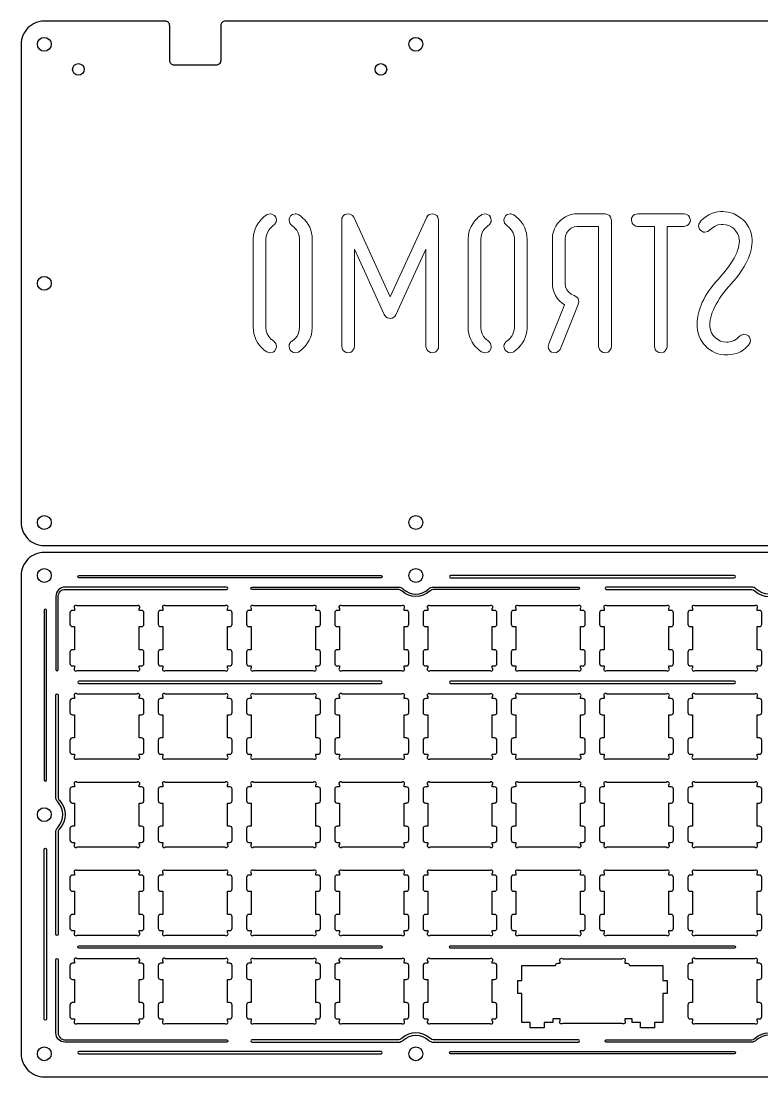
# Model space of a CAD drawing. Header units: inches. Extents: x 21 to 267, y 40 to 268.
# Drawn here: x 20.7 to 180.6, y 39.8 to 267.7 of the extents above; entities that cross this region are included whole.
import ezdxf

# ---------------------------------------------------------------- set-up
doc = ezdxf.new("R2010")
doc.units = ezdxf.units.IN
doc.header["$MEASUREMENT"] = 0
doc.layers.add('CORTEMETAL', color=1, linetype='Continuous')

msp = doc.modelspace()

# ---------------------------------------------------------------- linework, layer by layer
at = {"layer": 'CORTEMETAL'}
for points in [[(52.81, 259.23), (52.81, 266.73, 0.414214), (51.81, 267.73), (25.73, 267.73, 0.414214), (20.73, 262.73), (20.73, 159.48, 0.414214), (25.73, 154.48), (262.33, 154.48, 0.414214), (267.33, 159.48), (267.33, 262.73, 0.414214), (262.33, 267.73), (64.81, 267.73, 0.414214), (63.81, 266.73), (63.81, 259.23, -0.414214), (62.81, 258.23), (53.81, 258.23, -0.414214)], [(20.73, 148.01), (20.73, 44.76, 0.414214), (25.73, 39.76), (262.33, 39.76, 0.414214), (267.33, 44.76), (267.33, 148.01, 0.414214), (262.33, 153.01), (25.73, 153.01, 0.414214)], [(98.43, 147.51), (33.23, 147.51, -1), (33.23, 148.01), (98.43, 148.01, -1)], [(174.63, 148.01), (113.43, 148.01, 1), (113.43, 147.51), (174.63, 147.51, 1)], [(30.23, 145.51, 0.414214), (28.23, 143.51), (28.23, 127.71, 1), (28.73, 127.71), (28.73, 143.51, -0.414214), (30.23, 145.01), (65.08, 145.01, 1), (65.08, 145.51)], [(101.96, 145.01), (70.58, 145.01, -1), (70.58, 145.51), (102.16, 145.51, -0.191401), (103.19, 145.1, 0.39736), (108.68, 145.1, -0.191401), (109.71, 145.51), (141.03, 145.51, -1), (141.03, 145.01), (109.9, 145.01, 0.182676), (108.91, 144.64, -0.377964), (102.96, 144.64, 0.182676)], [(186.1, 145.01), (217.48, 145.01, 1), (217.48, 145.51), (185.91, 145.51, 0.191401), (184.88, 145.1, -0.39736), (179.39, 145.1, 0.191401), (178.36, 145.51), (147.03, 145.51, 1), (147.03, 145.01), (178.16, 145.01, -0.182676), (179.16, 144.64, 0.377964), (185.11, 144.64, -0.182676)], [(46.23, 128.08), (46.23, 128.49), (46.73, 128.49, 0.414214), (47.23, 128.99), (47.23, 131.49, 0.414214), (46.73, 131.99), (46.23, 131.99), (46.23, 136.99), (46.73, 136.99, 0.414214), (47.23, 137.49), (47.23, 139.99, 0.414214), (46.73, 140.49), (46.23, 140.49), (46.23, 140.9, 1), (45.67, 141.46), (32.85, 141.46, 1), (32.28, 140.9), (32.28, 140.49), (31.78, 140.49, 0.414214), (31.28, 139.99), (31.28, 137.49, 0.414214), (31.78, 136.99), (32.28, 136.99), (32.28, 131.99), (31.78, 131.99, 0.414214), (31.28, 131.49), (31.28, 128.99, 0.414214), (31.78, 128.49), (32.28, 128.49), (32.28, 128.08, 1), (32.85, 127.51), (45.67, 127.51, 1)], [(65.28, 128.08), (65.28, 128.49), (65.78, 128.49, 0.414214), (66.28, 128.99), (66.28, 131.49, 0.414214), (65.78, 131.99), (65.28, 131.99), (65.28, 136.99), (65.78, 136.99, 0.414214), (66.28, 137.49), (66.28, 139.99, 0.414214), (65.78, 140.49), (65.28, 140.49), (65.28, 140.9, 1), (64.72, 141.46), (51.9, 141.46, 1), (51.33, 140.9), (51.33, 140.49), (50.83, 140.49, 0.414214), (50.33, 139.99), (50.33, 137.49, 0.414214), (50.83, 136.99), (51.33, 136.99), (51.33, 131.99), (50.83, 131.99, 0.414214), (50.33, 131.49), (50.33, 128.99, 0.414214), (50.83, 128.49), (51.33, 128.49), (51.33, 128.08, 1), (51.9, 127.51), (64.72, 127.51, 1)], [(84.33, 128.08), (84.33, 128.49), (84.83, 128.49, 0.414214), (85.33, 128.99), (85.33, 131.49, 0.414214), (84.83, 131.99), (84.33, 131.99), (84.33, 136.99), (84.83, 136.99, 0.414214), (85.33, 137.49), (85.33, 139.99, 0.414214), (84.83, 140.49), (84.33, 140.49), (84.33, 140.9, 1), (83.77, 141.46), (70.95, 141.46, 1), (70.38, 140.9), (70.38, 140.49), (69.88, 140.49, 0.414214), (69.38, 139.99), (69.38, 137.49, 0.414214), (69.88, 136.99), (70.38, 136.99), (70.38, 131.99), (69.88, 131.99, 0.414214), (69.38, 131.49), (69.38, 128.99, 0.414214), (69.88, 128.49), (70.38, 128.49), (70.38, 128.08, 1), (70.95, 127.51), (83.77, 127.51, 1)], [(103.38, 128.08), (103.38, 128.49), (103.88, 128.49, 0.414214), (104.38, 128.99), (104.38, 131.49, 0.414214), (103.88, 131.99), (103.38, 131.99), (103.38, 136.99), (103.88, 136.99, 0.414214), (104.38, 137.49), (104.38, 139.99, 0.414214), (103.88, 140.49), (103.38, 140.49), (103.38, 140.9, 1), (102.82, 141.46), (90, 141.46, 1), (89.43, 140.9), (89.43, 140.49), (88.93, 140.49, 0.414214), (88.43, 139.99), (88.43, 137.49, 0.414214), (88.93, 136.99), (89.43, 136.99), (89.43, 131.99), (88.93, 131.99, 0.414214), (88.43, 131.49), (88.43, 128.99, 0.414214), (88.93, 128.49), (89.43, 128.49), (89.43, 128.08, 1), (90, 127.51), (102.82, 127.51, 1)], [(122.43, 128.08), (122.43, 128.49), (122.93, 128.49, 0.414214), (123.43, 128.99), (123.43, 131.49, 0.414214), (122.93, 131.99), (122.43, 131.99), (122.43, 136.99), (122.93, 136.99, 0.414214), (123.43, 137.49), (123.43, 139.99, 0.414214), (122.93, 140.49), (122.43, 140.49), (122.43, 140.9, 1), (121.87, 141.46), (109.05, 141.46, 1), (108.48, 140.9), (108.48, 140.49), (107.98, 140.49, 0.414214), (107.48, 139.99), (107.48, 137.49, 0.414214), (107.98, 136.99), (108.48, 136.99), (108.48, 131.99), (107.98, 131.99, 0.414214), (107.48, 131.49), (107.48, 128.99, 0.414214), (107.98, 128.49), (108.48, 128.49), (108.48, 128.08, 1), (109.05, 127.51), (121.87, 127.51, 1)], [(141.48, 128.08), (141.48, 128.49), (141.98, 128.49, 0.414214), (142.48, 128.99), (142.48, 131.49, 0.414214), (141.98, 131.99), (141.48, 131.99), (141.48, 136.99), (141.98, 136.99, 0.414214), (142.48, 137.49), (142.48, 139.99, 0.414214), (141.98, 140.49), (141.48, 140.49), (141.48, 140.9, 1), (140.92, 141.46), (128.1, 141.46, 1), (127.53, 140.9), (127.53, 140.49), (127.03, 140.49, 0.414214), (126.53, 139.99), (126.53, 137.49, 0.414214), (127.03, 136.99), (127.53, 136.99), (127.53, 131.99), (127.03, 131.99, 0.414214), (126.53, 131.49), (126.53, 128.99, 0.414214), (127.03, 128.49), (127.53, 128.49), (127.53, 128.08, 1), (128.1, 127.51), (140.92, 127.51, 1)], [(160.53, 128.08), (160.53, 128.49), (161.03, 128.49, 0.414214), (161.53, 128.99), (161.53, 131.49, 0.414214), (161.03, 131.99), (160.53, 131.99), (160.53, 136.99), (161.03, 136.99, 0.414214), (161.53, 137.49), (161.53, 139.99, 0.414214), (161.03, 140.49), (160.53, 140.49), (160.53, 140.9, 1), (159.97, 141.46), (147.15, 141.46, 1), (146.58, 140.9), (146.58, 140.49), (146.08, 140.49, 0.414214), (145.58, 139.99), (145.58, 137.49, 0.414214), (146.08, 136.99), (146.58, 136.99), (146.58, 131.99), (146.08, 131.99, 0.414214), (145.58, 131.49), (145.58, 128.99, 0.414214), (146.08, 128.49), (146.58, 128.49), (146.58, 128.08, 1), (147.15, 127.51), (159.97, 127.51, 1)], [(179.58, 128.08), (179.58, 128.49), (180.08, 128.49, 0.414214), (180.58, 128.99), (180.58, 131.49, 0.414214), (180.08, 131.99), (179.58, 131.99), (179.58, 136.99), (180.08, 136.99, 0.414214), (180.58, 137.49), (180.58, 139.99, 0.414214), (180.08, 140.49), (179.58, 140.49), (179.58, 140.9, 1), (179.02, 141.46), (166.2, 141.46, 1), (165.63, 140.9), (165.63, 140.49), (165.13, 140.49, 0.414214), (164.63, 139.99), (164.63, 137.49, 0.414214), (165.13, 136.99), (165.63, 136.99), (165.63, 131.99), (165.13, 131.99, 0.414214), (164.63, 131.49), (164.63, 128.99, 0.414214), (165.13, 128.49), (165.63, 128.49), (165.63, 128.08, 1), (166.2, 127.51), (179.02, 127.51, 1)], [(25.73, 140.51), (25.73, 103.89, 1), (26.23, 103.89), (26.23, 140.51, 1)], [(98.43, 125.21), (33.23, 125.21, 1), (33.23, 124.71), (98.43, 124.71, 1)], [(174.63, 125.21), (113.43, 125.21, 1), (113.43, 124.71), (174.63, 124.71, 1)], [(28.23, 122.21, -1), (28.73, 122.21), (28.73, 100.16, 0.191401), (29, 99.47, -0.39736), (29, 93.3, 0.191401), (28.73, 92.61), (28.73, 70.56, -1), (28.23, 70.56), (28.23, 92.61, -0.191401), (28.64, 93.64, 0.39736), (28.64, 99.13, -0.191401), (28.23, 100.16)], [(46.23, 109.03), (46.23, 109.44), (46.73, 109.44, 0.414214), (47.23, 109.94), (47.23, 112.44, 0.414214), (46.73, 112.94), (46.23, 112.94), (46.23, 117.94), (46.73, 117.94, 0.414214), (47.23, 118.44), (47.23, 120.94, 0.414214), (46.73, 121.44), (46.23, 121.44), (46.23, 121.85, 1), (45.67, 122.41), (32.85, 122.41, 1), (32.28, 121.85), (32.28, 121.44), (31.78, 121.44, 0.414214), (31.28, 120.94), (31.28, 118.44, 0.414214), (31.78, 117.94), (32.28, 117.94), (32.28, 112.94), (31.78, 112.94, 0.414214), (31.28, 112.44), (31.28, 109.94, 0.414214), (31.78, 109.44), (32.28, 109.44), (32.28, 109.03, 1), (32.85, 108.46), (45.67, 108.46, 1)], [(65.28, 109.03), (65.28, 109.44), (65.78, 109.44, 0.414214), (66.28, 109.94), (66.28, 112.44, 0.414214), (65.78, 112.94), (65.28, 112.94), (65.28, 117.94), (65.78, 117.94, 0.414214), (66.28, 118.44), (66.28, 120.94, 0.414214), (65.78, 121.44), (65.28, 121.44), (65.28, 121.85, 1), (64.72, 122.41), (51.9, 122.41, 1), (51.33, 121.85), (51.33, 121.44), (50.83, 121.44, 0.414214), (50.33, 120.94), (50.33, 118.44, 0.414214), (50.83, 117.94), (51.33, 117.94), (51.33, 112.94), (50.83, 112.94, 0.414214), (50.33, 112.44), (50.33, 109.94, 0.414214), (50.83, 109.44), (51.33, 109.44), (51.33, 109.03, 1), (51.9, 108.46), (64.72, 108.46, 1)], [(84.33, 109.03), (84.33, 109.44), (84.83, 109.44, 0.414214), (85.33, 109.94), (85.33, 112.44, 0.414214), (84.83, 112.94), (84.33, 112.94), (84.33, 117.94), (84.83, 117.94, 0.414214), (85.33, 118.44), (85.33, 120.94, 0.414214), (84.83, 121.44), (84.33, 121.44), (84.33, 121.85, 1), (83.77, 122.41), (70.95, 122.41, 1), (70.38, 121.85), (70.38, 121.44), (69.88, 121.44, 0.414214), (69.38, 120.94), (69.38, 118.44, 0.414214), (69.88, 117.94), (70.38, 117.94), (70.38, 112.94), (69.88, 112.94, 0.414214), (69.38, 112.44), (69.38, 109.94, 0.414214), (69.88, 109.44), (70.38, 109.44), (70.38, 109.03, 1), (70.95, 108.46), (83.77, 108.46, 1)], [(103.38, 109.03), (103.38, 109.44), (103.88, 109.44, 0.414214), (104.38, 109.94), (104.38, 112.44, 0.414214), (103.88, 112.94), (103.38, 112.94), (103.38, 117.94), (103.88, 117.94, 0.414214), (104.38, 118.44), (104.38, 120.94, 0.414214), (103.88, 121.44), (103.38, 121.44), (103.38, 121.85, 1), (102.82, 122.41), (90, 122.41, 1), (89.43, 121.85), (89.43, 121.44), (88.93, 121.44, 0.414214), (88.43, 120.94), (88.43, 118.44, 0.414214), (88.93, 117.94), (89.43, 117.94), (89.43, 112.94), (88.93, 112.94, 0.414214), (88.43, 112.44), (88.43, 109.94, 0.414214), (88.93, 109.44), (89.43, 109.44), (89.43, 109.03, 1), (90, 108.46), (102.82, 108.46, 1)], [(122.43, 109.03), (122.43, 109.44), (122.93, 109.44, 0.414214), (123.43, 109.94), (123.43, 112.44, 0.414214), (122.93, 112.94), (122.43, 112.94), (122.43, 117.94), (122.93, 117.94, 0.414214), (123.43, 118.44), (123.43, 120.94, 0.414214), (122.93, 121.44), (122.43, 121.44), (122.43, 121.85, 1), (121.87, 122.41), (109.05, 122.41, 1), (108.48, 121.85), (108.48, 121.44), (107.98, 121.44, 0.414214), (107.48, 120.94), (107.48, 118.44, 0.414214), (107.98, 117.94), (108.48, 117.94), (108.48, 112.94), (107.98, 112.94, 0.414214), (107.48, 112.44), (107.48, 109.94, 0.414214), (107.98, 109.44), (108.48, 109.44), (108.48, 109.03, 1), (109.05, 108.46), (121.87, 108.46, 1)], [(141.48, 109.03), (141.48, 109.44), (141.98, 109.44, 0.414214), (142.48, 109.94), (142.48, 112.44, 0.414214), (141.98, 112.94), (141.48, 112.94), (141.48, 117.94), (141.98, 117.94, 0.414214), (142.48, 118.44), (142.48, 120.94, 0.414214), (141.98, 121.44), (141.48, 121.44), (141.48, 121.85, 1), (140.92, 122.41), (128.1, 122.41, 1), (127.53, 121.85), (127.53, 121.44), (127.03, 121.44, 0.414214), (126.53, 120.94), (126.53, 118.44, 0.414214), (127.03, 117.94), (127.53, 117.94), (127.53, 112.94), (127.03, 112.94, 0.414214), (126.53, 112.44), (126.53, 109.94, 0.414214), (127.03, 109.44), (127.53, 109.44), (127.53, 109.03, 1), (128.1, 108.46), (140.92, 108.46, 1)], [(160.53, 109.03), (160.53, 109.44), (161.03, 109.44, 0.414214), (161.53, 109.94), (161.53, 112.44, 0.414214), (161.03, 112.94), (160.53, 112.94), (160.53, 117.94), (161.03, 117.94, 0.414214), (161.53, 118.44), (161.53, 120.94, 0.414214), (161.03, 121.44), (160.53, 121.44), (160.53, 121.85, 1), (159.97, 122.41), (147.15, 122.41, 1), (146.58, 121.85), (146.58, 121.44), (146.08, 121.44, 0.414214), (145.58, 120.94), (145.58, 118.44, 0.414214), (146.08, 117.94), (146.58, 117.94), (146.58, 112.94), (146.08, 112.94, 0.414214), (145.58, 112.44), (145.58, 109.94, 0.414214), (146.08, 109.44), (146.58, 109.44), (146.58, 109.03, 1), (147.15, 108.46), (159.97, 108.46, 1)], [(179.58, 109.03), (179.58, 109.44), (180.08, 109.44, 0.414214), (180.58, 109.94), (180.58, 112.44, 0.414214), (180.08, 112.94), (179.58, 112.94), (179.58, 117.94), (180.08, 117.94, 0.414214), (180.58, 118.44), (180.58, 120.94, 0.414214), (180.08, 121.44), (179.58, 121.44), (179.58, 121.85, 1), (179.02, 122.41), (166.2, 122.41, 1), (165.63, 121.85), (165.63, 121.44), (165.13, 121.44, 0.414214), (164.63, 120.94), (164.63, 118.44, 0.414214), (165.13, 117.94), (165.63, 117.94), (165.63, 112.94), (165.13, 112.94, 0.414214), (164.63, 112.44), (164.63, 109.94, 0.414214), (165.13, 109.44), (165.63, 109.44), (165.63, 109.03, 1), (166.2, 108.46), (179.02, 108.46, 1)], [(46.23, 89.98), (46.23, 90.39), (46.73, 90.39, 0.414214), (47.23, 90.89), (47.23, 93.39, 0.414214), (46.73, 93.89), (46.23, 93.89), (46.23, 98.89), (46.73, 98.89, 0.414214), (47.23, 99.39), (47.23, 101.89, 0.414214), (46.73, 102.39), (46.23, 102.39), (46.23, 102.8, 1), (45.67, 103.36), (32.85, 103.36, 1), (32.28, 102.8), (32.28, 102.39), (31.78, 102.39, 0.414214), (31.28, 101.89), (31.28, 99.39, 0.414214), (31.78, 98.89), (32.28, 98.89), (32.28, 93.89), (31.78, 93.89, 0.414214), (31.28, 93.39), (31.28, 90.89, 0.414214), (31.78, 90.39), (32.28, 90.39), (32.28, 89.98, 1), (32.85, 89.41), (45.67, 89.41, 1)], [(65.28, 89.98), (65.28, 90.39), (65.78, 90.39, 0.414214), (66.28, 90.89), (66.28, 93.39, 0.414214), (65.78, 93.89), (65.28, 93.89), (65.28, 98.89), (65.78, 98.89, 0.414214), (66.28, 99.39), (66.28, 101.89, 0.414214), (65.78, 102.39), (65.28, 102.39), (65.28, 102.8, 1), (64.72, 103.36), (51.9, 103.36, 1), (51.33, 102.8), (51.33, 102.39), (50.83, 102.39, 0.414214), (50.33, 101.89), (50.33, 99.39, 0.414214), (50.83, 98.89), (51.33, 98.89), (51.33, 93.89), (50.83, 93.89, 0.414214), (50.33, 93.39), (50.33, 90.89, 0.414214), (50.83, 90.39), (51.33, 90.39), (51.33, 89.98, 1), (51.9, 89.41), (64.72, 89.41, 1)], [(84.33, 89.98), (84.33, 90.39), (84.83, 90.39, 0.414214), (85.33, 90.89), (85.33, 93.39, 0.414214), (84.83, 93.89), (84.33, 93.89), (84.33, 98.89), (84.83, 98.89, 0.414214), (85.33, 99.39), (85.33, 101.89, 0.414214), (84.83, 102.39), (84.33, 102.39), (84.33, 102.8, 1), (83.77, 103.36), (70.95, 103.36, 1), (70.38, 102.8), (70.38, 102.39), (69.88, 102.39, 0.414214), (69.38, 101.89), (69.38, 99.39, 0.414214), (69.88, 98.89), (70.38, 98.89), (70.38, 93.89), (69.88, 93.89, 0.414214), (69.38, 93.39), (69.38, 90.89, 0.414214), (69.88, 90.39), (70.38, 90.39), (70.38, 89.98, 1), (70.95, 89.41), (83.77, 89.41, 1)], [(103.38, 89.98), (103.38, 90.39), (103.88, 90.39, 0.414214), (104.38, 90.89), (104.38, 93.39, 0.414214), (103.88, 93.89), (103.38, 93.89), (103.38, 98.89), (103.88, 98.89, 0.414214), (104.38, 99.39), (104.38, 101.89, 0.414214), (103.88, 102.39), (103.38, 102.39), (103.38, 102.8, 1), (102.82, 103.36), (90, 103.36, 1), (89.43, 102.8), (89.43, 102.39), (88.93, 102.39, 0.414214), (88.43, 101.89), (88.43, 99.39, 0.414214), (88.93, 98.89), (89.43, 98.89), (89.43, 93.89), (88.93, 93.89, 0.414214), (88.43, 93.39), (88.43, 90.89, 0.414214), (88.93, 90.39), (89.43, 90.39), (89.43, 89.98, 1), (90, 89.41), (102.82, 89.41, 1)], [(122.43, 89.98), (122.43, 90.39), (122.93, 90.39, 0.414214), (123.43, 90.89), (123.43, 93.39, 0.414214), (122.93, 93.89), (122.43, 93.89), (122.43, 98.89), (122.93, 98.89, 0.414214), (123.43, 99.39), (123.43, 101.89, 0.414214), (122.93, 102.39), (122.43, 102.39), (122.43, 102.8, 1), (121.87, 103.36), (109.05, 103.36, 1), (108.48, 102.8), (108.48, 102.39), (107.98, 102.39, 0.414214), (107.48, 101.89), (107.48, 99.39, 0.414214), (107.98, 98.89), (108.48, 98.89), (108.48, 93.89), (107.98, 93.89, 0.414214), (107.48, 93.39), (107.48, 90.89, 0.414214), (107.98, 90.39), (108.48, 90.39), (108.48, 89.98, 1), (109.05, 89.41), (121.87, 89.41, 1)], [(141.48, 89.98), (141.48, 90.39), (141.98, 90.39, 0.414214), (142.48, 90.89), (142.48, 93.39, 0.414214), (141.98, 93.89), (141.48, 93.89), (141.48, 98.89), (141.98, 98.89, 0.414214), (142.48, 99.39), (142.48, 101.89, 0.414214), (141.98, 102.39), (141.48, 102.39), (141.48, 102.8, 1), (140.92, 103.36), (128.1, 103.36, 1), (127.53, 102.8), (127.53, 102.39), (127.03, 102.39, 0.414214), (126.53, 101.89), (126.53, 99.39, 0.414214), (127.03, 98.89), (127.53, 98.89), (127.53, 93.89), (127.03, 93.89, 0.414214), (126.53, 93.39), (126.53, 90.89, 0.414214), (127.03, 90.39), (127.53, 90.39), (127.53, 89.98, 1), (128.1, 89.41), (140.92, 89.41, 1)], [(160.53, 89.98), (160.53, 90.39), (161.03, 90.39, 0.414214), (161.53, 90.89), (161.53, 93.39, 0.414214), (161.03, 93.89), (160.53, 93.89), (160.53, 98.89), (161.03, 98.89, 0.414214), (161.53, 99.39), (161.53, 101.89, 0.414214), (161.03, 102.39), (160.53, 102.39), (160.53, 102.8, 1), (159.97, 103.36), (147.15, 103.36, 1), (146.58, 102.8), (146.58, 102.39), (146.08, 102.39, 0.414214), (145.58, 101.89), (145.58, 99.39, 0.414214), (146.08, 98.89), (146.58, 98.89), (146.58, 93.89), (146.08, 93.89, 0.414214), (145.58, 93.39), (145.58, 90.89, 0.414214), (146.08, 90.39), (146.58, 90.39), (146.58, 89.98, 1), (147.15, 89.41), (159.97, 89.41, 1)], [(179.58, 89.98), (179.58, 90.39), (180.08, 90.39, 0.414214), (180.58, 90.89), (180.58, 93.39, 0.414214), (180.08, 93.89), (179.58, 93.89), (179.58, 98.89), (180.08, 98.89, 0.414214), (180.58, 99.39), (180.58, 101.89, 0.414214), (180.08, 102.39), (179.58, 102.39), (179.58, 102.8, 1), (179.02, 103.36), (166.2, 103.36, 1), (165.63, 102.8), (165.63, 102.39), (165.13, 102.39, 0.414214), (164.63, 101.89), (164.63, 99.39, 0.414214), (165.13, 98.89), (165.63, 98.89), (165.63, 93.89), (165.13, 93.89, 0.414214), (164.63, 93.39), (164.63, 90.89, 0.414214), (165.13, 90.39), (165.63, 90.39), (165.63, 89.98, 1), (166.2, 89.41), (179.02, 89.41, 1)], [(25.73, 52.26), (25.73, 88.89, -1), (26.23, 88.89), (26.23, 52.26, -1)], [(46.23, 70.93), (46.23, 71.34), (46.73, 71.34, 0.414214), (47.23, 71.84), (47.23, 74.34, 0.414214), (46.73, 74.84), (46.23, 74.84), (46.23, 79.84), (46.73, 79.84, 0.414214), (47.23, 80.34), (47.23, 82.84, 0.414214), (46.73, 83.34), (46.23, 83.34), (46.23, 83.75, 1), (45.67, 84.31), (32.85, 84.31, 1), (32.28, 83.75), (32.28, 83.34), (31.78, 83.34, 0.414214), (31.28, 82.84), (31.28, 80.34, 0.414214), (31.78, 79.84), (32.28, 79.84), (32.28, 74.84), (31.78, 74.84, 0.414214), (31.28, 74.34), (31.28, 71.84, 0.414214), (31.78, 71.34), (32.28, 71.34), (32.28, 70.93, 1), (32.85, 70.36), (45.67, 70.36, 1)], [(65.28, 70.93), (65.28, 71.34), (65.78, 71.34, 0.414214), (66.28, 71.84), (66.28, 74.34, 0.414214), (65.78, 74.84), (65.28, 74.84), (65.28, 79.84), (65.78, 79.84, 0.414214), (66.28, 80.34), (66.28, 82.84, 0.414214), (65.78, 83.34), (65.28, 83.34), (65.28, 83.75, 1), (64.72, 84.31), (51.9, 84.31, 1), (51.33, 83.75), (51.33, 83.34), (50.83, 83.34, 0.414214), (50.33, 82.84), (50.33, 80.34, 0.414214), (50.83, 79.84), (51.33, 79.84), (51.33, 74.84), (50.83, 74.84, 0.414214), (50.33, 74.34), (50.33, 71.84, 0.414214), (50.83, 71.34), (51.33, 71.34), (51.33, 70.93, 1), (51.9, 70.36), (64.72, 70.36, 1)], [(84.33, 70.93), (84.33, 71.34), (84.83, 71.34, 0.414214), (85.33, 71.84), (85.33, 74.34, 0.414214), (84.83, 74.84), (84.33, 74.84), (84.33, 79.84), (84.83, 79.84, 0.414214), (85.33, 80.34), (85.33, 82.84, 0.414214), (84.83, 83.34), (84.33, 83.34), (84.33, 83.75, 1), (83.77, 84.31), (70.95, 84.31, 1), (70.38, 83.75), (70.38, 83.34), (69.88, 83.34, 0.414214), (69.38, 82.84), (69.38, 80.34, 0.414214), (69.88, 79.84), (70.38, 79.84), (70.38, 74.84), (69.88, 74.84, 0.414214), (69.38, 74.34), (69.38, 71.84, 0.414214), (69.88, 71.34), (70.38, 71.34), (70.38, 70.93, 1), (70.95, 70.36), (83.77, 70.36, 1)], [(103.38, 70.93), (103.38, 71.34), (103.88, 71.34, 0.414214), (104.38, 71.84), (104.38, 74.34, 0.414214), (103.88, 74.84), (103.38, 74.84), (103.38, 79.84), (103.88, 79.84, 0.414214), (104.38, 80.34), (104.38, 82.84, 0.414214), (103.88, 83.34), (103.38, 83.34), (103.38, 83.75, 1), (102.82, 84.31), (90, 84.31, 1), (89.43, 83.75), (89.43, 83.34), (88.93, 83.34, 0.414214), (88.43, 82.84), (88.43, 80.34, 0.414214), (88.93, 79.84), (89.43, 79.84), (89.43, 74.84), (88.93, 74.84, 0.414214), (88.43, 74.34), (88.43, 71.84, 0.414214), (88.93, 71.34), (89.43, 71.34), (89.43, 70.93, 1), (90, 70.36), (102.82, 70.36, 1)], [(122.43, 70.93), (122.43, 71.34), (122.93, 71.34, 0.414214), (123.43, 71.84), (123.43, 74.34, 0.414214), (122.93, 74.84), (122.43, 74.84), (122.43, 79.84), (122.93, 79.84, 0.414214), (123.43, 80.34), (123.43, 82.84, 0.414214), (122.93, 83.34), (122.43, 83.34), (122.43, 83.75, 1), (121.87, 84.31), (109.05, 84.31, 1), (108.48, 83.75), (108.48, 83.34), (107.98, 83.34, 0.414214), (107.48, 82.84), (107.48, 80.34, 0.414214), (107.98, 79.84), (108.48, 79.84), (108.48, 74.84), (107.98, 74.84, 0.414214), (107.48, 74.34), (107.48, 71.84, 0.414214), (107.98, 71.34), (108.48, 71.34), (108.48, 70.93, 1), (109.05, 70.36), (121.87, 70.36, 1)], [(141.48, 70.93), (141.48, 71.34), (141.98, 71.34, 0.414214), (142.48, 71.84), (142.48, 74.34, 0.414214), (141.98, 74.84), (141.48, 74.84), (141.48, 79.84), (141.98, 79.84, 0.414214), (142.48, 80.34), (142.48, 82.84, 0.414214), (141.98, 83.34), (141.48, 83.34), (141.48, 83.75, 1), (140.92, 84.31), (128.1, 84.31, 1), (127.53, 83.75), (127.53, 83.34), (127.03, 83.34, 0.414214), (126.53, 82.84), (126.53, 80.34, 0.414214), (127.03, 79.84), (127.53, 79.84), (127.53, 74.84), (127.03, 74.84, 0.414214), (126.53, 74.34), (126.53, 71.84, 0.414214), (127.03, 71.34), (127.53, 71.34), (127.53, 70.93, 1), (128.1, 70.36), (140.92, 70.36, 1)], [(160.53, 70.93), (160.53, 71.34), (161.03, 71.34, 0.414214), (161.53, 71.84), (161.53, 74.34, 0.414214), (161.03, 74.84), (160.53, 74.84), (160.53, 79.84), (161.03, 79.84, 0.414214), (161.53, 80.34), (161.53, 82.84, 0.414214), (161.03, 83.34), (160.53, 83.34), (160.53, 83.75, 1), (159.97, 84.31), (147.15, 84.31, 1), (146.58, 83.75), (146.58, 83.34), (146.08, 83.34, 0.414214), (145.58, 82.84), (145.58, 80.34, 0.414214), (146.08, 79.84), (146.58, 79.84), (146.58, 74.84), (146.08, 74.84, 0.414214), (145.58, 74.34), (145.58, 71.84, 0.414214), (146.08, 71.34), (146.58, 71.34), (146.58, 70.93, 1), (147.15, 70.36), (159.97, 70.36, 1)], [(179.58, 70.93), (179.58, 71.34), (180.08, 71.34, 0.414214), (180.58, 71.84), (180.58, 74.34, 0.414214), (180.08, 74.84), (179.58, 74.84), (179.58, 79.84), (180.08, 79.84, 0.414214), (180.58, 80.34), (180.58, 82.84, 0.414214), (180.08, 83.34), (179.58, 83.34), (179.58, 83.75, 1), (179.02, 84.31), (166.2, 84.31, 1), (165.63, 83.75), (165.63, 83.34), (165.13, 83.34, 0.414214), (164.63, 82.84), (164.63, 80.34, 0.414214), (165.13, 79.84), (165.63, 79.84), (165.63, 74.84), (165.13, 74.84, 0.414214), (164.63, 74.34), (164.63, 71.84, 0.414214), (165.13, 71.34), (165.63, 71.34), (165.63, 70.93, 1), (166.2, 70.36), (179.02, 70.36, 1)], [(98.43, 67.56), (33.23, 67.56, -1), (33.23, 68.06), (98.43, 68.06, -1)], [(174.63, 67.56), (113.43, 67.56, -1), (113.43, 68.06), (174.63, 68.06, -1)], [(30.23, 47.26, -0.414214), (28.23, 49.26), (28.23, 65.06, -1), (28.73, 65.06), (28.73, 49.26, 0.414214), (30.23, 47.76), (65.08, 47.76, -1), (65.08, 47.26)], [(46.23, 51.88), (46.23, 52.29), (46.73, 52.29, 0.414214), (47.23, 52.79), (47.23, 55.29, 0.414214), (46.73, 55.79), (46.23, 55.79), (46.23, 60.79), (46.73, 60.79, 0.414214), (47.23, 61.29), (47.23, 63.79, 0.414214), (46.73, 64.29), (46.23, 64.29), (46.23, 64.7, 1), (45.67, 65.26), (32.85, 65.26, 1), (32.28, 64.7), (32.28, 64.29), (31.78, 64.29, 0.414214), (31.28, 63.79), (31.28, 61.29, 0.414214), (31.78, 60.79), (32.28, 60.79), (32.28, 55.79), (31.78, 55.79, 0.414214), (31.28, 55.29), (31.28, 52.79, 0.414214), (31.78, 52.29), (32.28, 52.29), (32.28, 51.88, 1), (32.85, 51.31), (45.67, 51.31, 1)], [(65.28, 51.88), (65.28, 52.29), (65.78, 52.29, 0.414214), (66.28, 52.79), (66.28, 55.29, 0.414214), (65.78, 55.79), (65.28, 55.79), (65.28, 60.79), (65.78, 60.79, 0.414214), (66.28, 61.29), (66.28, 63.79, 0.414214), (65.78, 64.29), (65.28, 64.29), (65.28, 64.7, 1), (64.72, 65.26), (51.9, 65.26, 1), (51.33, 64.7), (51.33, 64.29), (50.83, 64.29, 0.414214), (50.33, 63.79), (50.33, 61.29, 0.414214), (50.83, 60.79), (51.33, 60.79), (51.33, 55.79), (50.83, 55.79, 0.414214), (50.33, 55.29), (50.33, 52.79, 0.414214), (50.83, 52.29), (51.33, 52.29), (51.33, 51.88, 1), (51.9, 51.31), (64.72, 51.31, 1)], [(84.33, 51.88), (84.33, 52.29), (84.83, 52.29, 0.414214), (85.33, 52.79), (85.33, 55.29, 0.414214), (84.83, 55.79), (84.33, 55.79), (84.33, 60.79), (84.83, 60.79, 0.414214), (85.33, 61.29), (85.33, 63.79, 0.414214), (84.83, 64.29), (84.33, 64.29), (84.33, 64.7, 1), (83.77, 65.26), (70.95, 65.26, 1), (70.38, 64.7), (70.38, 64.29), (69.88, 64.29, 0.414214), (69.38, 63.79), (69.38, 61.29, 0.414214), (69.88, 60.79), (70.38, 60.79), (70.38, 55.79), (69.88, 55.79, 0.414214), (69.38, 55.29), (69.38, 52.79, 0.414214), (69.88, 52.29), (70.38, 52.29), (70.38, 51.88, 1), (70.95, 51.31), (83.77, 51.31, 1)], [(103.38, 51.88), (103.38, 52.29), (103.88, 52.29, 0.414214), (104.38, 52.79), (104.38, 55.29, 0.414214), (103.88, 55.79), (103.38, 55.79), (103.38, 60.79), (103.88, 60.79, 0.414214), (104.38, 61.29), (104.38, 63.79, 0.414214), (103.88, 64.29), (103.38, 64.29), (103.38, 64.7, 1), (102.82, 65.26), (90, 65.26, 1), (89.43, 64.7), (89.43, 64.29), (88.93, 64.29, 0.414214), (88.43, 63.79), (88.43, 61.29, 0.414214), (88.93, 60.79), (89.43, 60.79), (89.43, 55.79), (88.93, 55.79, 0.414214), (88.43, 55.29), (88.43, 52.79, 0.414214), (88.93, 52.29), (89.43, 52.29), (89.43, 51.88, 1), (90, 51.31), (102.82, 51.31, 1)], [(122.43, 51.88), (122.43, 52.29), (122.93, 52.29, 0.414214), (123.43, 52.79), (123.43, 55.29, 0.414214), (122.93, 55.79), (122.43, 55.79), (122.43, 60.79), (122.93, 60.79, 0.414214), (123.43, 61.29), (123.43, 63.79, 0.414214), (122.93, 64.29), (122.43, 64.29), (122.43, 64.7, 1), (121.87, 65.26), (109.05, 65.26, 1), (108.48, 64.7), (108.48, 64.29), (107.98, 64.29, 0.414214), (107.48, 63.79), (107.48, 61.29, 0.414214), (107.98, 60.79), (108.48, 60.79), (108.48, 55.79), (107.98, 55.79, 0.414214), (107.48, 55.29), (107.48, 52.79, 0.414214), (107.98, 52.29), (108.48, 52.29), (108.48, 51.88, 1), (109.05, 51.31), (121.87, 51.31, 1)], [(179.58, 51.88), (179.58, 52.29), (180.08, 52.29, 0.414214), (180.58, 52.79), (180.58, 55.29, 0.414214), (180.08, 55.79), (179.58, 55.79), (179.58, 60.79), (180.08, 60.79, 0.414214), (180.58, 61.29), (180.58, 63.79, 0.414214), (180.08, 64.29), (179.58, 64.29), (179.58, 64.7, 1), (179.02, 65.26), (166.2, 65.26, 1), (165.63, 64.7), (165.63, 64.29), (165.13, 64.29, 0.414214), (164.63, 63.79), (164.63, 61.29, 0.414214), (165.13, 60.79), (165.63, 60.79), (165.63, 55.79), (165.13, 55.79, 0.414214), (164.63, 55.29), (164.63, 52.79, 0.414214), (165.13, 52.29), (165.63, 52.29), (165.63, 51.88, 1), (166.2, 51.31), (179.02, 51.31, 1)], [(101.96, 47.76), (70.58, 47.76, 1), (70.58, 47.26), (102.16, 47.26, 0.191401), (103.19, 47.67, -0.39736), (108.68, 47.67, 0.191401), (109.71, 47.26), (141.03, 47.26, 1), (141.03, 47.76), (109.9, 47.76, -0.182676), (108.91, 48.14, 0.377964), (102.96, 48.14, -0.182676)], [(186.1, 47.76), (217.48, 47.76, -1), (217.48, 47.26), (185.91, 47.26, -0.191401), (184.88, 47.67, 0.39736), (179.39, 47.67, -0.191401), (178.36, 47.26), (147.03, 47.26, -1), (147.03, 47.76), (178.16, 47.76, 0.182676), (179.16, 48.14, -0.377964), (185.11, 48.14, 0.182676)], [(98.43, 45.26), (33.23, 45.26, 1), (33.23, 44.76), (98.43, 44.76, 1)], [(174.63, 44.76), (113.43, 44.76, -1), (113.43, 45.26), (174.63, 45.26, -1)]]:
    msp.add_lwpolyline(points, format="xyb", close=True, dxfattribs=at)
at = {"layer": 'CORTEMETAL', "lineweight": 0}
for points in [[(74.47, 226.11), (74.85, 226.07), (75.42, 225.73), (75.67, 225.39), (75.83, 224.75), (75.78, 224.36), (75.42, 223.8), (75.06, 223.52), (74.62, 223.13), (74.54, 223.04), (74.1, 222.49), (73.8, 221.9), (73.62, 221.26), (73.56, 220.56), (73.56, 201.66), (73.56, 201.54), (73.65, 200.85), (73.85, 200.22), (74.17, 199.63), (74.62, 199.09), (74.69, 199.03), (75.24, 198.59), (75.42, 198.43), (75.67, 198.11), (75.83, 197.45), (75.78, 197.08), (75.42, 196.5), (75.12, 196.26), (74.47, 196.09), (74.39, 196.09), (73.74, 196.29), (73.22, 196.68), (72.69, 197.16), (72.53, 197.32), (72.08, 197.86), (71.7, 198.42), (71.38, 199.01), (71.14, 199.63), (70.97, 200.28), (70.86, 200.96), (70.83, 201.66), (70.83, 220.56), (70.84, 220.79), (70.89, 221.49), (71.02, 222.16), (71.21, 222.8), (71.48, 223.4), (71.82, 223.99), (72.22, 224.54), (72.69, 225.06), (73.1, 225.44), (73.65, 225.86), (73.8, 225.96)], [(79.92, 226.14), (80.09, 226.13), (80.72, 225.89), (81.17, 225.55), (81.69, 225.06), (81.86, 224.9), (82.31, 224.37), (82.69, 223.8), (83.01, 223.22), (83.24, 222.6), (83.42, 221.95), (83.52, 221.27), (83.56, 220.56), (83.56, 201.66), (83.56, 201.43), (83.5, 200.74), (83.37, 200.06), (83.18, 199.43), (82.91, 198.82), (82.57, 198.23), (82.17, 197.68), (81.69, 197.16), (81.23, 196.74), (80.67, 196.32), (80.59, 196.27), (79.92, 196.12), (79.55, 196.17), (78.96, 196.52), (78.73, 196.83), (78.55, 197.48), (78.61, 197.88), (78.96, 198.46), (79.18, 198.62), (79.22, 198.65), (79.76, 199.09), (79.86, 199.19), (80.28, 199.73), (80.59, 200.33), (80.77, 200.97), (80.84, 201.66), (80.84, 220.56), (80.83, 220.69), (80.75, 221.38), (80.54, 222.01), (80.21, 222.6), (79.76, 223.13), (79.72, 223.17), (79.18, 223.61), (78.95, 223.81), (78.72, 224.11), (78.55, 224.77), (78.61, 225.14), (78.95, 225.73), (79.27, 225.97)], [(91.28, 226.14), (91.65, 226.08), (92.25, 225.74), (92.52, 225.39), (100.35, 208.19), (108.27, 225.43), (108.5, 225.73), (108.82, 225.97), (109.48, 226.14), (109.86, 226.08), (110.43, 225.73), (110.67, 225.41), (110.84, 224.77), (110.84, 197.48), (110.79, 197.09), (110.43, 196.52), (110.12, 196.28), (109.48, 196.12), (109.07, 196.17), (108.5, 196.52), (108.27, 196.82), (108.11, 197.48), (108.11, 218.51), (101.59, 204.28), (101.38, 203.96), (100.81, 203.6), (100.35, 203.5), (99.79, 203.64), (99.46, 203.86), (99.06, 204.41), (92.65, 218.47), (92.65, 197.45), (92.6, 197.09), (92.25, 196.52), (91.93, 196.28), (91.28, 196.12), (90.88, 196.17), (90.31, 196.52), (90.09, 196.8), (89.92, 197.45), (89.92, 224.77), (89.97, 225.17), (90.31, 225.74), (90.63, 225.98)], [(120.84, 226.11), (121.22, 226.07), (121.79, 225.73), (122.04, 225.39), (122.21, 224.75), (122.15, 224.36), (121.79, 223.8), (121.43, 223.52), (121, 223.13), (120.9, 223.04), (120.48, 222.49), (120.17, 221.9), (119.99, 221.26), (119.93, 220.56), (119.93, 201.66), (119.93, 201.54), (120.01, 200.85), (120.22, 200.22), (120.55, 199.63), (121, 199.09), (121.07, 199.03), (121.61, 198.59), (121.79, 198.43), (122.04, 198.11), (122.21, 197.45), (122.15, 197.08), (121.79, 196.5), (121.49, 196.26), (120.84, 196.09), (120.76, 196.09), (120.11, 196.29), (119.59, 196.68), (119.07, 197.16), (118.9, 197.32), (118.45, 197.86), (118.07, 198.42), (117.76, 199.01), (117.52, 199.63), (117.34, 200.28), (117.24, 200.96), (117.2, 201.66), (117.2, 220.56), (117.2, 220.79), (117.26, 221.49), (117.39, 222.16), (117.59, 222.8), (117.85, 223.4), (118.19, 223.99), (118.59, 224.54), (119.07, 225.06), (119.47, 225.44), (120.02, 225.86), (120.17, 225.96)], [(126.29, 226.14), (126.46, 226.13), (127.09, 225.89), (127.53, 225.55), (128.07, 225.06), (128.23, 224.9), (128.68, 224.37), (129.06, 223.8), (129.37, 223.22), (129.62, 222.6), (129.79, 221.95), (129.9, 221.27), (129.93, 220.56), (129.93, 201.66), (129.92, 201.43), (129.87, 200.74), (129.74, 200.06), (129.55, 199.43), (129.29, 198.82), (128.94, 198.23), (128.54, 197.68), (128.07, 197.16), (127.6, 196.74), (127.05, 196.32), (126.96, 196.27), (126.29, 196.12), (125.92, 196.17), (125.34, 196.52), (125.1, 196.83), (124.93, 197.48), (124.99, 197.88), (125.34, 198.46), (125.54, 198.62), (125.59, 198.65), (126.14, 199.09), (126.22, 199.19), (126.66, 199.73), (126.96, 200.33), (127.14, 200.97), (127.2, 201.66), (127.2, 220.56), (127.2, 220.69), (127.12, 221.38), (126.91, 222.01), (126.59, 222.6), (126.14, 223.13), (126.09, 223.17), (125.54, 223.61), (125.32, 223.81), (125.09, 224.11), (124.93, 224.77), (124.98, 225.14), (125.32, 225.73), (125.64, 225.97)], [(147.95, 225.42), (148.12, 224.77), (148.12, 197.48), (148.06, 197.09), (147.71, 196.52), (147.4, 196.28), (146.75, 196.12), (146.35, 196.17), (145.78, 196.52), (145.55, 196.82), (145.38, 197.48), (145.38, 223.4), (140.84, 223.4), (140.75, 223.4), (140.07, 223.3), (139.46, 223.04), (138.91, 222.61), (138.84, 222.54), (138.43, 221.98), (138.19, 221.36), (138.12, 220.67), (138.12, 211.13), (138.12, 211.02), (138.22, 210.34), (138.48, 209.73), (138.91, 209.19), (139.48, 208.75), (140.09, 208.49), (140.11, 208.48), (140.7, 208.15), (140.95, 207.82), (141.11, 207.17), (140.95, 206.51), (137.07, 196.86), (136.82, 196.52), (136.25, 196.16), (135.84, 196.12), (135.22, 196.27), (134.9, 196.5), (134.54, 197.07), (134.48, 197.48), (134.61, 198.07), (138.02, 206.44), (137.51, 206.8), (136.98, 207.28), (136.85, 207.41), (136.41, 207.94), (136.04, 208.51), (135.75, 209.12), (135.55, 209.75), (135.43, 210.42), (135.39, 211.13), (135.39, 220.67), (135.39, 220.87), (135.45, 221.57), (135.6, 222.22), (135.82, 222.85), (136.13, 223.45), (136.51, 224.01), (136.98, 224.54), (137.12, 224.68), (137.66, 225.12), (138.23, 225.49), (138.83, 225.77), (139.47, 225.97), (140.14, 226.09), (140.84, 226.14), (146.75, 226.14), (147.13, 226.08), (147.71, 225.74)], [(153.8, 226.14), (163.8, 226.14), (164.18, 226.08), (164.75, 225.74), (165.01, 225.42), (165.17, 224.77), (165.11, 224.38), (164.75, 223.81), (164.45, 223.57), (163.8, 223.4), (160.16, 223.4), (160.16, 197.48), (160.11, 197.09), (159.76, 196.52), (159.45, 196.28), (158.8, 196.12), (158.39, 196.17), (157.82, 196.52), (157.59, 196.82), (157.43, 197.48), (157.43, 223.4), (153.8, 223.4), (153.4, 223.46), (152.82, 223.81), (152.6, 224.11), (152.44, 224.77), (152.49, 225.17), (152.82, 225.74), (153.14, 225.98)], [(172.16, 226.59), (172.66, 226.57), (173.34, 226.48), (174, 226.32), (174.63, 226.09), (175.23, 225.79), (175.81, 225.42), (176.37, 224.98), (176.56, 224.79), (177.04, 224.29), (177.45, 223.74), (177.79, 223.17), (178.06, 222.56), (178.26, 221.91), (178.41, 221.24), (178.48, 220.54), (178.48, 220.18), (178.48, 220), (178.45, 219.45), (178.38, 218.89), (178.27, 218.32), (178.13, 217.74), (177.94, 217.16), (177.71, 216.56), (177.45, 215.97), (177.15, 215.36), (176.8, 214.75), (176.42, 214.14), (176, 213.51), (175.55, 212.88), (175.05, 212.24), (174.51, 211.59), (173.94, 210.94), (173.49, 210.44), (172.93, 209.77), (172.4, 209.11), (171.91, 208.46), (171.47, 207.83), (171.07, 207.21), (170.72, 206.6), (170.4, 205.99), (170.13, 205.41), (169.9, 204.84), (169.7, 204.28), (169.56, 203.72), (169.46, 203.19), (169.39, 202.66), (169.37, 202.14), (169.37, 201.84), (169.38, 201.72), (169.5, 201.04), (169.74, 200.42), (170.09, 199.85), (170.57, 199.34), (171.07, 198.95), (171.68, 198.63), (172.31, 198.45), (173, 198.39), (173.19, 198.39), (173.33, 198.4), (174, 198.52), (174.63, 198.76), (175.2, 199.12), (175.71, 199.6), (176.11, 199.92), (176.73, 200.11), (177.12, 200.07), (177.71, 199.77), (177.96, 199.47), (178.17, 198.82), (178.09, 198.35), (177.73, 197.75), (177.58, 197.59), (177.08, 197.1), (176.54, 196.69), (175.97, 196.35), (175.36, 196.06), (174.72, 195.86), (174.05, 195.72), (173.34, 195.64), (172.99, 195.64), (172.44, 195.66), (171.76, 195.75), (171.11, 195.91), (170.49, 196.14), (169.88, 196.45), (169.3, 196.82), (168.76, 197.27), (168.56, 197.45), (168.09, 197.96), (167.69, 198.51), (167.35, 199.08), (167.06, 199.69), (166.86, 200.33), (166.72, 201), (166.64, 201.71), (166.62, 202.21), (166.62, 202.23), (166.64, 202.81), (166.69, 203.42), (166.78, 204.01), (166.9, 204.61), (167.06, 205.21), (167.26, 205.82), (167.49, 206.42), (167.75, 207.03), (168.05, 207.65), (168.39, 208.25), (168.76, 208.87), (169.17, 209.48), (169.61, 210.1), (170.09, 210.72), (170.6, 211.34), (171.14, 211.97), (171.77, 212.67), (172.37, 213.37), (172.9, 214.04), (173.4, 214.71), (173.85, 215.34), (174.25, 215.96), (174.6, 216.55), (174.91, 217.13), (175.17, 217.69), (175.38, 218.24), (175.55, 218.76), (175.66, 219.25), (175.74, 219.74), (175.75, 220.2), (175.75, 220.4), (175.74, 220.54), (175.62, 221.22), (175.38, 221.84), (175.02, 222.41), (174.55, 222.93), (174.12, 223.26), (173.51, 223.58), (172.88, 223.77), (172.19, 223.84), (171.94, 223.84), (171.94, 223.84), (171.79, 223.83), (171.11, 223.71), (170.49, 223.48), (169.92, 223.12), (169.39, 222.65), (168.97, 222.31), (168.32, 222.13), (168, 222.17), (167.41, 222.49), (167.17, 222.78), (166.96, 223.43), (167.03, 223.89), (167.03, 223.89), (167.39, 224.49), (167.54, 224.65), (168.04, 225.14), (168.59, 225.55), (169.16, 225.9), (169.76, 226.17), (170.4, 226.38), (171.07, 226.52), (171.78, 226.59)]]:
    msp.add_lwpolyline(points, close=True, dxfattribs=at)
at = {"layer": 'CORTEMETAL'}
msp.add_lwpolyline([(32.28, 141.46), (32.28, 141.46)], close=True, dxfattribs=at)
at = {"layer": 'CORTEMETAL', "linetype": 'Continuous'}
msp.add_lwpolyline([(136.06, 63.82, -0.396737), (136.56, 64.29), (137.06, 64.29), (137.06, 64.7, -1), (137.62, 65.26), (150.44, 65.26, -1), (151.01, 64.7), (151.01, 64.29), (151.51, 64.29, -0.396737), (152.01, 63.82), (159.26, 63.82), (159.26, 60.59), (160.13, 60.59), (160.13, 57.79), (159.26, 57.79), (159.26, 51.52), (157.43, 51.52), (157.43, 50.32), (154.43, 50.32), (154.43, 51.52), (152.61, 51.52), (152.61, 52.29), (151.01, 52.29), (151.01, 51.88, -1), (150.44, 51.31), (137.62, 51.31, -1), (137.06, 51.88), (137.06, 52.29), (135.46, 52.29), (135.46, 51.52), (133.63, 51.52), (133.63, 50.32), (130.63, 50.32), (130.63, 51.52), (128.81, 51.52), (128.81, 57.79), (127.93, 57.79), (127.93, 60.59), (128.81, 60.59), (128.81, 63.82)], format="xyb", close=True, dxfattribs=at)
for centre in [(25.73, 262.73), (105.93, 262.73), (25.73, 211.11), (25.73, 159.48), (105.93, 159.48), (25.73, 148.01), (105.93, 148.01), (25.73, 96.39), (25.73, 44.76), (105.93, 44.76)]:
    msp.add_circle(centre, 1.5, dxfattribs=at)
at = {"layer": 'CORTEMETAL'}
for centre in [(33.08, 257.32), (98.38, 257.32)]:
    msp.add_circle(centre, 1.25, dxfattribs=at)

doc.saveas('drawing.dxf')
